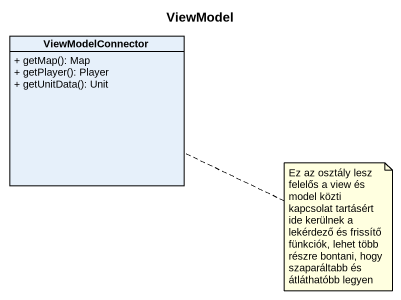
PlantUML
@startuml
title ViewModel
hide circle
hide empty members
skinparam classAttributeIconSize 0
class ViewModelConnector {
  + getMap(): Map
  + getPlayer(): Player
  + getUnitData(): Unit
}
note right of ViewModelConnector : Ez az osztály lesz felelős a view és model közti kapcsolat tartásért ide kerülnek a lekérdező és frissítő fünkciók, lehet több részre bontani, hogy szaparáltabb és átláthatóbb legyen
@enduml
